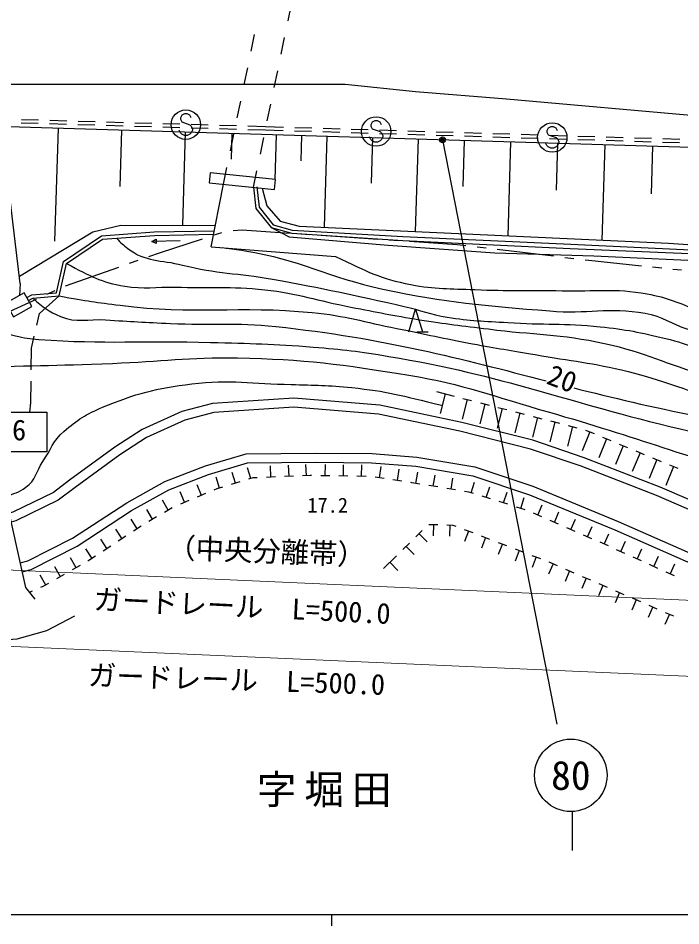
# Model space of a CAD drawing. Units: millimetres, scale not verified. Extents: x 40000 to 680000, y 20000 to 380000.
# Drawn here: x 340356 to 398848, y 204000 to 284137 of the extents above; entities that cross this region are included whole.
import ezdxf
from ezdxf.enums import TextEntityAlignment as Align

# ---------------------------------------------------------------- set-up
doc = ezdxf.new("R2010")
doc.units = ezdxf.units.MM
doc.header["$LTSCALE"] = 1000
doc.header["$PDMODE"] = 32
doc.header["$PDSIZE"] = 500
for name, color, linetype, lineweight in [('M-BGD', 7, 'Continuous', 25), ('M-BMK-ROW', 30, 'Continuous', 25), ('M-STR-HTXT', 7, 'Continuous', 13), ('M-STR-STR1', 1, 'Continuous', 25), ('M-STR-STRC', 7, 'Continuous', 25), ('M-TTL-BAND', 7, 'Continuous', 25)]:
    doc.layers.add(name, color=color, linetype=linetype, lineweight=lineweight)
doc.layers.add('M-BMK-HTXT', color=7, linetype='Continuous')
doc.styles.add('ＭＳ ゴシック', font='')
doc.styles.get('ＭＳ ゴシック').set_extended_font_data('MS Gothic')

msp = doc.modelspace()

# ---------------------------------------------------------------- linework, layer by layer
at = {"layer": 'M-BGD'}
for p, q in [((275591, 276494), (432164, 271760)), ((340635, 274899), (342134, 274856)), ((340645, 275199), (342145, 275156)), ((343144, 275127), (344644, 275083)), ((345643, 275054), (347143, 275011)), ((348142, 274982), (349642, 274938)), ((350641, 274909), (352141, 274866)), ((340543, 260724), (338878, 274580)), ((343134, 274827), (344633, 274783)), ((343876, 274429), (343574, 264434)), ((345633, 274754), (347132, 274711)), ((348132, 274682), (349631, 274638)), ((349489, 274260), (349338, 269262)), ((350630, 274609), (352130, 274566)), ((353129, 274537), (354629, 274493)), ((353140, 274837), (354640, 274793)), ((355103, 274090), (354854, 265847)), ((355628, 274464), (357128, 274421)), ((355639, 274764), (357138, 274721)), ((358127, 274392), (359627, 274348)), ((358138, 274692), (359637, 274648)), ((360626, 274319), (362182, 274274)), ((360637, 274619), (362191, 274574)), ((362182, 274274), (363757, 274226)), ((362191, 274574), (363765, 274526)), ((364757, 274195), (366256, 274149)), ((364764, 274495), (366264, 274449)), ((367255, 274118), (368755, 274072)), ((367263, 274418), (368763, 274372)), ((369762, 274342), (371261, 274296)), ((372261, 274265), (373760, 274219)), ((374760, 274188), (376259, 274142)), ((377259, 274112), (378758, 274066)), ((359225, 273965), (359156, 271701)), ((363143, 273847), (363024, 269902)), ((365377, 273779), (365309, 271546)), ((367610, 273712), (367367, 265670)), ((369754, 274042), (371254, 273996)), ((371631, 273590), (371509, 269569)), ((372253, 273965), (373752, 273919)), ((374752, 273888), (376251, 273842)), ((375652, 273469), (375405, 265298)), ((377251, 273812), (378750, 273766)), ((379737, 273345), (379614, 269260)), ((379750, 273735), (381249, 273689)), ((379757, 274035), (381257, 273989)), ((382248, 273658), (383748, 273612)), ((382256, 273958), (383755, 273912)), ((384747, 273582), (386247, 273536)), ((384755, 273882), (386254, 273836)), ((387246, 273505), (388745, 273459)), ((387254, 273805), (388753, 273759)), ((389745, 273428), (391244, 273382)), ((389753, 273728), (391252, 273682)), ((392244, 273352), (393743, 273306)), ((392251, 273652), (393751, 273606)), ((394743, 273275), (396242, 273229)), ((394750, 273575), (396250, 273529)), ((397249, 273498), (398748, 273452)), ((383823, 273222), (383572, 264920)), ((387974, 273096), (387848, 268945)), ((392125, 272971), (391870, 264536)), ((396342, 272843), (396215, 268626)), ((397241, 273198), (398741, 273152)), ((357398, 263952), (358479, 269474)), ((352168, 264433), (352540, 264626)), ((354667, 264468), (352168, 264433)), ((352540, 264626), (352545, 264251)), ((352545, 264251), (352168, 264433)), ((357398, 263952), (368355, 263102)), ((340543, 260724), (340487, 259665)), ((342239, 258076), (343973, 259613)), ((341996, 257030), (342239, 258076)), ((374833, 256441), (375433, 258441)), ((375433, 258441), (376033, 256441)), ((375533, 256441), (376533, 256441)), ((341526, 255011), (341769, 256056)), ((341511, 253092), (341526, 255011)), ((341488, 250173), (341503, 252092)), ((377278, 251162), (378828, 250764)), ((378053, 250963), (377606, 249219)), ((341379, 249352), (341488, 250173)), ((379991, 250466), (379543, 248722)), ((379603, 250565), (380378, 250367)), ((381540, 250069), (381093, 248325)), ((381153, 250168), (381928, 249969)), ((383090, 249671), (382643, 247927)), ((382703, 249770), (383478, 249572)), ((384640, 249274), (384193, 247530)), ((384253, 249373), (385028, 249174)), ((386190, 248876), (385743, 247133)), ((385803, 248975), (386577, 248777)), ((387740, 248479), (387293, 246735)), ((387352, 248578), (388127, 248379)), ((389290, 248081), (388843, 246338)), ((388902, 248180), (389677, 247982)), ((390444, 247759), (391183, 247453)), ((390814, 247606), (390126, 245942)), ((392292, 246995), (391605, 245331)), ((391923, 247148), (392662, 246842)), ((393771, 246384), (393084, 244721)), ((393402, 246537), (394141, 246232)), ((395250, 245773), (394563, 244110)), ((394880, 245926), (395620, 245621)), ((396359, 245315), (397099, 245010)), ((360878, 243489), (360584, 244445)), ((362665, 243613), (362625, 244612)), ((364264, 243678), (364223, 244677)), ((365801, 243740), (365760, 244740)), ((367462, 243736), (367476, 244735)), ((369062, 243713), (369076, 244713)), ((370662, 243690), (370676, 244690)), ((372252, 243553), (372401, 244542)), ((396729, 245163), (396042, 243499)), ((398208, 244552), (397520, 242888)), ((397838, 244704), (398577, 244399)), ((359537, 243078), (359244, 244034)), ((363065, 243629), (362266, 243597)), ((364664, 243694), (363864, 243662)), ((366139, 243754), (365463, 243727)), ((366262, 243752), (366139, 243754)), ((367862, 243730), (367062, 243741)), ((369462, 243707), (368662, 243719)), ((371062, 243685), (370262, 243696)), ((373835, 243315), (373983, 244304)), ((375463, 243065), (375626, 244052)), ((376995, 242812), (377158, 243798)), ((356526, 242006), (356142, 242930)), ((358138, 242649), (357845, 243605)), ((359919, 243195), (359155, 242960)), ((361071, 243548), (360684, 243429)), ((361466, 243564), (361071, 243548)), ((372648, 243494), (371857, 243613)), ((374230, 243256), (373439, 243375)), ((375114, 243123), (375021, 243137)), ((375811, 243008), (375114, 243123)), ((377389, 242746), (376600, 242877)), ((378573, 242551), (378736, 243537)), ((380341, 242230), (380639, 243184)), ((355048, 241392), (354664, 242316)), ((356895, 242160), (356156, 241853)), ((357886, 242571), (357634, 242467)), ((358390, 242726), (357886, 242571)), ((378968, 242485), (378179, 242616)), ((380149, 242290), (379757, 242355)), ((380533, 242170), (380149, 242290)), ((381679, 241812), (381977, 242766)), ((383206, 241335), (383504, 242289)), ((353607, 240705), (353106, 241570)), ((355418, 241546), (354679, 241239)), ((382061, 241693), (381297, 241931)), ((383588, 241215), (382824, 241454)), ((384733, 240857), (385031, 241812)), ((352223, 239902), (351721, 240767)), ((353953, 240905), (353261, 240504)), ((385115, 240738), (384351, 240977)), ((386583, 240102), (385849, 240422)), ((386216, 240262), (386616, 241178)), ((387682, 239622), (388082, 240538)), ((350865, 239057), (350316, 239893)), ((352569, 240103), (351877, 239701)), ((388049, 239462), (387316, 239782)), ((389149, 238982), (389549, 239898)), ((349528, 238179), (348979, 239015)), ((351200, 239276), (350531, 238837)), ((375457, 238338), (376028, 238898)), ((376603, 239447), (377403, 239423)), ((377003, 239435), (376974, 238435)), ((378203, 239400), (378723, 239385)), ((378463, 239393), (378434, 238393)), ((378723, 239385), (378984, 239285)), ((379731, 238999), (380478, 238713)), ((380105, 238856), (379747, 237922)), ((389515, 238822), (388782, 239142)), ((390615, 238342), (391015, 239258)), ((348190, 237301), (347641, 238137)), ((349862, 238398), (349193, 237959)), ((375742, 238618), (376443, 237904)), ((381225, 238427), (381973, 238141)), ((381599, 238284), (381241, 237350)), ((390982, 238181), (390249, 238502)), ((392082, 237701), (392482, 238618)), ((346885, 236444), (346337, 237280)), ((348524, 237520), (347856, 237081)), ((374315, 237217), (374886, 237777)), ((374600, 237497), (375301, 236783)), ((382720, 237855), (383467, 237569)), ((383093, 237712), (382736, 236778)), ((384214, 237283), (384961, 236997)), ((392448, 237541), (391715, 237861)), ((393906, 236881), (393177, 237211)), ((393541, 237046), (393954, 237957)), ((394998, 236385), (395411, 237296)), ((345472, 235615), (344978, 236484)), ((347187, 236642), (346584, 236246)), ((372602, 235536), (373744, 236657)), ((384587, 237140), (384230, 236206)), ((385708, 236711), (386455, 236425)), ((386082, 236568), (385724, 235634)), ((395363, 236220), (394634, 236550)), ((396455, 235724), (396869, 236635)), ((344081, 234825), (343587, 235694)), ((345820, 235812), (345124, 235417)), ((346584, 236246), (346515, 236207)), ((373173, 236096), (373873, 235383)), ((387564, 235967), (387167, 235049)), ((387197, 236126), (387931, 235808)), ((396820, 235559), (396091, 235889)), ((397913, 235063), (398326, 235974)), ((342786, 234090), (342292, 234959)), ((344428, 235022), (343733, 234627)), ((389033, 235332), (388635, 234414)), ((388665, 235491), (389400, 235173)), ((390134, 234855), (390868, 234537)), ((398277, 234898), (397548, 235228)), ((343037, 234232), (342535, 233947)), ((390501, 234696), (390104, 233779)), ((391969, 234061), (391572, 233143)), ((391602, 234220), (392336, 233902)), ((341600, 233533), (341355, 233424)), ((342535, 233947), (342332, 233857)), ((393438, 233425), (393041, 232508)), ((393071, 233584), (393805, 233267)), ((394906, 232790), (394509, 231872)), ((394539, 232949), (395273, 232631)), ((396375, 232155), (395977, 231237)), ((396008, 232313), (396742, 231996)), ((397476, 231678), (398210, 231360)), ((397843, 231519), (397446, 230601))]:
    msp.add_line(p, q, dxfattribs=at)
for points in [[(463834, 273713), (446874, 273737), (428357, 273745), (415907, 274565), (400733, 275467), (383460, 276997), (375437, 277646), (369209, 278271), (358298, 278294), (326646, 278289), (306549, 278140), (283214, 278182), (259661, 278383), (254658, 278348)], [(361891, 269122), (362312, 267555), (363476, 266228), (365172, 265771), (397751, 264264), (402061, 263970), (419225, 264969), (432164, 271760)], [(361127, 269201), (361334, 267333), (362679, 265657), (364515, 265142), (374295, 264511), (389068, 263789), (399599, 263364), (407730, 263298), (419031, 263860), (432635, 270914), (436804, 270910), (451098, 268934)], [(361425, 269234), (361622, 267453), (362868, 265902), (364550, 265415), (374303, 264873), (389135, 264178), (399709, 263690), (407710, 263597), (418951, 264156), (432562, 271214), (436825, 271210), (451139, 269231)], [(340468, 261348), (346954, 265267), (349430, 265875), (357766, 265831)], [(341125, 259464), (341574, 259722), (343730, 259895), (344368, 262646), (347704, 264919), (352368, 265258), (357674, 265362)], [(362679, 265657), (364280, 264818), (373021, 264091), (382444, 263418), (391153, 263142), (402668, 262631)], [(341270, 259201), (341665, 259428), (343973, 259613), (344634, 262464), (347806, 264625), (352382, 264958), (357615, 265060)], [(459455, 232461), (440284, 233415), (426367, 234817), (416541, 235943), (413624, 236506), (411325, 237323), (405340, 239336), (402294, 240449), (397013, 242728), (390316, 245321), (385792, 246866), (379515, 248443), (372271, 249962), (364699, 250598), (357505, 250104), (354798, 249407), (351309, 247810), (348881, 246253), (344894, 243346), (343475, 242255), (339872, 240518), (339567, 240436)], [(459415, 231662), (440224, 232617), (426281, 234022), (416420, 235152), (413413, 235732), (411063, 236567), (405075, 238581), (401998, 239705), (396710, 241987), (390043, 244569), (385565, 246098), (379335, 247664), (372155, 249169), (364693, 249795), (357633, 249311), (355066, 248650), (351693, 247106), (349333, 245592), (345374, 242706), (343897, 241571), (340151, 239764), (339740, 239654)], [(340541, 236038), (341219, 236218), (345161, 238215), (349954, 241353), (353303, 243228), (356893, 244611), (360469, 245670), (366612, 245734), (371592, 245692), (375544, 245378), (380668, 244514), (385771, 242816), (393326, 239693), (403282, 235317), (409342, 232534), (416790, 230921), (424976, 229795), (435814, 228640), (441454, 228157), (446962, 227860), (455878, 227650), (459693, 227727)], [(340714, 235256), (341505, 235466), (345562, 237521), (350369, 240668), (353643, 242502), (357151, 243853), (360589, 244871), (366613, 244934), (371557, 244892), (375446, 244583), (380474, 243735), (385492, 242066), (393013, 238957), (402954, 234588), (409087, 231771), (416651, 230133), (424879, 229001), (435737, 227843), (441398, 227359), (446931, 227061), (455877, 226850), (459710, 226928)], [(341862, 232854), (341023, 233860), (339109, 242503), (339570, 243759)], [(327170, 228587), (328399, 229315), (330736, 229116), (335623, 229008), (340261, 229352), (342881, 230086), (345352, 231376)]]:
    msp.add_lwpolyline(points, dxfattribs=at)
for points in [[(357222, 269604), (362970, 269011), (363061, 269898), (357313, 270491)], [(339933, 257777), (341560, 258677), (340890, 259888), (339263, 258988)]]:
    msp.add_lwpolyline(points, close=True, dxfattribs=at)
for points, knots in [([(349034, 264715), (349410, 264264), (349624, 264123), (350045, 263796), (351592, 262592), (352949, 262824), (354848, 262338), (357899, 261557), (359714, 261647), (362815, 261092), (367371, 260277), (369903, 259706), (374419, 258692), (375910, 258356), (376704, 257976), (378214, 257735), (380287, 257404), (381473, 257400), (383569, 257260), (386750, 257049), (388551, 257226), (391722, 256896), (394007, 256657), (395278, 256395), (397511, 255856), (399687, 255330), (400810, 254693), (402978, 254135), (407157, 253061), (409511, 252443), (413783, 251841), (416798, 251417), (418508, 251349), (421541, 251075), (423334, 250912), (424776, 250810), (426181, 250708)], [0, 0, 0, 0, 1, 1, 1, 2, 2, 2, 3, 3, 3, 4, 4, 4, 5, 5, 5, 6, 6, 6, 7, 7, 7, 8, 8, 8, 9, 9, 9, 10, 10, 10, 11, 11, 11, 12, 12, 12, 12]), ([(358381, 263876), (359311, 263784), (359588, 263718), (360358, 263597), (365235, 262831), (367709, 261250), (372536, 260218), (378220, 259004), (381497, 258771), (387288, 258283), (390561, 258008), (392461, 258662), (395693, 258084), (397244, 257807), (397971, 257154), (399475, 256685), (403723, 255360), (406110, 254576), (410480, 253736), (415709, 252730), (418795, 253727), (424109, 253378), (424821, 253332), (425511, 253282), (426181, 253229)], [0, 0, 0, 0, 1, 1, 1, 2, 2, 2, 3, 3, 3, 4, 4, 4, 5, 5, 5, 6, 6, 6, 7, 7, 7, 8, 8, 8, 8]), ([(368355, 263102), (371235, 261727), (372291, 261146), (375018, 260615), (377189, 260193), (378454, 260268), (380664, 260172), (383672, 260042), (385362, 260145), (388372, 260068), (391301, 259994), (392987, 260325), (395868, 259795), (397690, 259459), (398656, 259010), (400376, 258324), (401930, 257704), (402711, 257139), (404283, 256566), (405563, 256099), (406285, 255804), (407629, 255580), (409556, 255259), (410674, 255443), (412628, 255412), (415406, 255367), (416962, 255394), (419741, 255411), (421324, 255420), (422212, 255503), (423794, 255447), (429197, 255256), (432180, 254541), (437550, 253911), (441211, 253481), (443255, 253182), (446915, 252744), (449247, 252465), (450555, 252326), (452891, 252081), (454193, 251944), (454918, 251783), (456227, 251750), (458263, 251700), (459065, 251924), (461403, 252369)], [0, 0, 0, 0, 1, 1, 1, 2, 2, 2, 3, 3, 3, 4, 4, 4, 5, 5, 5, 6, 6, 6, 7, 7, 7, 8, 8, 8, 9, 9, 9, 10, 10, 10, 11, 11, 11, 12, 12, 12, 13, 13, 13, 14, 14, 14, 15, 15, 15, 15]), ([(344634, 262464), (346778, 261344), (347641, 260823), (349760, 260471), (351477, 260185), (352475, 260429), (354216, 260388), (357301, 260315), (359045, 260484), (362114, 260155), (365126, 259832), (366744, 259204), (369718, 258631), (372079, 258175), (373396, 257893), (375770, 257511), (378146, 257128), (379490, 257002), (381877, 256694), (385876, 256178), (388180, 256271), (392121, 255416), (395705, 254640), (397545, 253584), (401079, 252603), (403268, 251996), (404493, 251635), (406720, 251180), (412331, 250034), (415496, 249465), (421173, 248706), (426159, 248039), (428968, 247789), (433980, 247354), (437921, 247012), (440131, 246799), (444086, 246693), (447807, 246594), (449077, 246627), (453616, 246770)], [0, 0, 0, 0, 1, 1, 1, 2, 2, 2, 3, 3, 3, 4, 4, 4, 5, 5, 5, 6, 6, 6, 7, 7, 7, 8, 8, 8, 9, 9, 9, 10, 10, 10, 11, 11, 11, 12, 12, 12, 13, 13, 13, 13]), ([(341665, 259428), (342566, 258590), (343037, 258240), (344090, 257802), (345527, 257202), (346512, 257609), (348065, 257504), (350302, 257353), (351556, 257288), (353795, 257181), (357425, 257008), (359482, 257303), (363095, 256915), (372733, 255879), (379434, 254059), (386969, 252116)], [0, 0, 0, 0, 1, 1, 1, 2, 2, 2, 3, 3, 3, 4, 4, 4, 5, 5, 5, 5]), ([(343973, 259613), (346495, 259135), (347251, 259066), (349364, 258791), (355936, 257937), (359722, 258790), (366318, 258148), (369272, 257860), (370875, 257318), (373787, 256742), (376398, 256226), (377848, 255873), (380465, 255384), (382615, 254983), (383829, 254814), (385983, 254432), (389190, 253864), (391028, 253730), (394186, 252934), (397297, 252151), (398957, 251423), (402017, 250459), (403591, 249962), (404434, 249534), (406049, 249190), (407761, 248827), (408769, 248940), (410504, 248708), (414558, 248164), (416830, 247819), (420835, 246986), (423280, 246477), (424582, 245915), (427004, 245308), (429451, 244695), (430801, 244243), (433287, 243815), (434980, 243523), (435939, 243364), (437655, 243306), (439777, 243235), (440978, 243269), (443087, 243513), (445486, 243791), (446815, 244086), (449167, 244631), (450559, 244953), (451030, 245065), (452714, 245532)], [0, 0, 0, 0, 1, 1, 1, 2, 2, 2, 3, 3, 3, 4, 4, 4, 5, 5, 5, 6, 6, 6, 7, 7, 7, 8, 8, 8, 9, 9, 9, 10, 10, 10, 11, 11, 11, 12, 12, 12, 13, 13, 13, 14, 14, 14, 15, 15, 15, 16, 16, 16, 16]), ([(337608, 257096), (338713, 256555), (339092, 256343), (340117, 256087), (340913, 255889), (341374, 255824), (342192, 255767), (348095, 255353), (351425, 255678), (357340, 255512), (360879, 255412), (362866, 255383), (366395, 255102), (369011, 254894), (370474, 254709), (373062, 254277), (383279, 252573), (388715, 250252), (398795, 247866), (402781, 246922), (404999, 246315), (409022, 245537), (411849, 244990), (413513, 245128), (416315, 244464), (419646, 243674), (421331, 242603), (424637, 241716), (429377, 240445), (432013, 239437), (436900, 238978), (438974, 238784), (440154, 238948), (442233, 239082), (444011, 239196), (445018, 239302), (446746, 239733), (448099, 240070), (448600, 240238), (450143, 240830)], [0, 0, 0, 0, 1, 1, 1, 2, 2, 2, 3, 3, 3, 4, 4, 4, 5, 5, 5, 6, 6, 6, 7, 7, 7, 8, 8, 8, 9, 9, 9, 10, 10, 10, 11, 11, 11, 12, 12, 12, 13, 13, 13, 13]), ([(335002, 253316), (341637, 253442), (343346, 253466), (348691, 253660), (353000, 253816), (355409, 254229), (359720, 254145), (365650, 254030), (368972, 253566), (374826, 252616), (379730, 251820), (382344, 250728), (387123, 249372), (395091, 247110), (399412, 245365), (407379, 243101), (413921, 241243), (417504, 239779), (424208, 238636), (431019, 237475), (434869, 236867), (441770, 236508), (443898, 236397), (445093, 236631), (447221, 236746), (447629, 236768), (447971, 236781), (448295, 236795)], [0, 0, 0, 0, 1, 1, 1, 2, 2, 2, 3, 3, 3, 4, 4, 4, 5, 5, 5, 6, 6, 6, 7, 7, 7, 8, 8, 8, 9, 9, 9, 9]), ([(339229, 241959), (340020, 242137), (340410, 242277), (341033, 242720), (341897, 243335), (341936, 244106), (342534, 244982), (343249, 246031), (343430, 246819), (344390, 247650), (345580, 248680), (346352, 249184), (347806, 249786), (350742, 251003), (352524, 251461), (355679, 251840), (359083, 252249), (361028, 251879), (364455, 251793), (366551, 251740), (367729, 251729), (369814, 251517), (372951, 251197), (374077, 250852), (377735, 249955)], [0, 0, 0, 0, 1, 1, 1, 2, 2, 2, 3, 3, 3, 4, 4, 4, 5, 5, 5, 6, 6, 6, 7, 7, 7, 8, 8, 8, 8]), ([(389407, 251492), (392735, 250650), (396291, 249798), (400372, 248989), (403838, 248302), (405776, 247893), (409259, 247296), (413020, 246652), (415131, 246316), (418897, 245706), (420124, 245507), (420857, 245587), (422040, 245204), (423423, 244757), (423952, 243965), (425281, 243378), (427197, 242531), (428378, 242324), (430405, 241798), (432722, 241198), (434029, 240858), (436401, 240539), (438127, 240306), (439109, 240220), (440850, 240261), (442422, 240298), (443300, 240492), (444833, 240841), (446042, 241117), (446695, 241385), (447833, 241877), (448584, 242201), (448966, 242466), (449680, 242866), (450437, 243291), (450680, 243440), (451593, 243996)], [0, 0, 0, 0, 1, 1, 1, 2, 2, 2, 3, 3, 3, 4, 4, 4, 5, 5, 5, 6, 6, 6, 7, 7, 7, 8, 8, 8, 9, 9, 9, 10, 10, 10, 11, 11, 11, 12, 12, 12, 12])]:
    msp.add_open_spline(points, degree=3, knots=knots, dxfattribs=at)
at = {"layer": 'M-BMK-ROW'}
for p, q in [((359320, 265394), (360140, 265448)), ((360140, 265448), (364308, 265165)), ((352921, 263454), (356631, 264665)), ((357582, 264975), (358342, 265223)), ((365306, 265097), (366104, 265042)), ((367102, 264974), (372090, 264635)), ((373088, 264567), (373886, 264513)), ((374884, 264445), (379106, 264158)), ((379106, 264158), (379869, 264066)), ((380861, 263947), (381656, 263852)), ((382649, 263733), (387613, 263139)), ((351886, 263090), (352921, 263454)), ((388606, 263020), (389400, 262925)), ((344527, 260504), (349244, 262162)), ((350187, 262493), (350942, 262759)), ((390393, 262806), (390729, 262766)), ((390729, 262766), (395365, 262278)), ((396360, 262174), (397156, 262090)), ((398150, 261986), (398895, 261907)), ((342889, 259757), (343617, 260090)), ((339331, 258127), (341980, 259341))]:
    msp.add_line(p, q, dxfattribs=at)
at = {"layer": 'M-STR-HTXT'}
for p, q in [((566978, 225249), (69467, 247502)), ((506673, 221329), (69502, 240520))]:
    msp.add_line(p, q, dxfattribs=at)
at = {"layer": 'M-STR-STR1'}
for p, q in [((364181, 283887), (364486, 285356)), ((360922, 281223), (361228, 282691)), ((363570, 280950), (363875, 282418)), ((360312, 278286), (360617, 279754)), ((362959, 278013), (363265, 279481)), ((359701, 275348), (360006, 276817)), ((362348, 275076), (362654, 276544)), ((359090, 272411), (359395, 273880)), ((361737, 272138), (362043, 273607)), ((358479, 269474), (358784, 270943)), ((361127, 269201), (361432, 270670))]:
    msp.add_line(p, q, dxfattribs=at)
at = {"layer": 'M-STR-STRC'}
for p, q in [((355038, 275678), (354801, 275560)), ((355274, 275678), (355038, 275678)), ((355510, 275560), (355274, 275678)), ((354801, 275560), (354683, 275324)), ((354683, 275324), (354683, 275206)), ((354683, 275206), (354801, 274969)), ((354801, 274969), (355510, 274733)), ((355629, 275324), (355510, 275560)), ((371606, 274954), (371488, 274717)), ((371843, 275072), (371606, 274954)), ((372079, 275072), (371843, 275072)), ((372315, 274954), (372079, 275072)), ((372434, 274717), (372315, 274954)), ((354683, 274024), (354565, 274260)), ((355510, 274733), (355629, 274615)), ((355629, 274615), (355747, 274378)), ((355747, 274260), (355629, 274024)), ((355747, 274378), (355747, 274260)), ((371488, 274717), (371488, 274599)), ((371488, 274599), (371606, 274363)), ((371606, 274363), (372315, 274127)), ((372315, 274127), (372434, 274008)), ((387144, 274422), (387026, 274185)), ((387026, 274185), (387026, 274067)), ((387381, 274540), (387144, 274422)), ((387617, 274540), (387381, 274540)), ((387853, 274422), (387617, 274540)), ((387972, 274185), (387853, 274422)), ((354801, 273906), (354683, 274024)), ((355038, 273787), (354801, 273906)), ((355274, 273787), (355038, 273787)), ((355510, 273906), (355274, 273787)), ((355629, 274024), (355510, 273906)), ((371488, 273417), (371370, 273654)), ((371606, 273299), (371488, 273417)), ((371843, 273181), (371606, 273299)), ((372315, 273299), (372079, 273181)), ((372434, 273417), (372315, 273299)), ((372434, 274008), (372552, 273772)), ((372552, 273654), (372434, 273417)), ((372552, 273772), (372552, 273654)), ((377817, 273403), (387900, 221807)), ((387026, 274067), (387144, 273831)), ((387144, 273831), (387853, 273595)), ((387853, 273595), (387972, 273476)), ((387972, 273476), (388090, 273240)), ((372079, 273181), (371843, 273181)), ((387026, 272885), (386908, 273122)), ((387144, 272767), (387026, 272885)), ((387381, 272649), (387144, 272767)), ((387617, 272649), (387381, 272649)), ((387853, 272767), (387617, 272649)), ((387972, 272885), (387853, 272767)), ((388090, 273122), (387972, 272885)), ((388090, 273240), (388090, 273122)), ((334490, 249352), (342890, 249352)), ((342890, 249352), (342890, 245852)), ((342890, 245852), (334490, 245852)), ((389251, 214092), (389251, 210644)), ((389251, 214092), (389251, 210949))]:
    msp.add_line(p, q, dxfattribs=at)
for centre, radius in [((355156, 274733), 1300), ((371961, 274127), 1300), ((387499, 273595), 1300), ((377817, 273403), 150), ((377817, 273403), 120), ((377817, 273403), 90), ((377817, 273403), 60), ((377817, 273403), 30), ((389134, 217291), 3200)]:
    msp.add_circle(centre, radius, dxfattribs=at)
msp.add_point((377817, 273403), dxfattribs=at)
at = {"layer": 'M-TTL-BAND'}
for p, q in [((40000, 205000), (579000, 205000)), ((368000, 205000), (368000, 204000))]:
    msp.add_line(p, q, dxfattribs=at)

# ---------------------------------------------------------------- texts
at = {"layer": 'M-BGD', "style": 'ＭＳ ゴシック'}
msp.add_text('20', height=1833, rotation=339.125, dxfattribs=at).set_placement((386690, 251385), align=Align.BOTTOM_LEFT)
msp.add_text('17.2', height=1320, dxfattribs=at).set_placement((365881, 240084), align=Align.BOTTOM_LEFT)
at = {"layer": 'M-BMK-HTXT', "insert": (367713, 214474), "char_height": 2566, "attachment_point": 8, "style": 'ＭＳ ゴシック'}
msp.add_mtext('\\T1.2;字堀田', dxfattribs=at)
at = {"layer": 'M-STR-HTXT', "style": 'ＭＳ ゴシック'}
msp.add_text('（中央分離帯）', height=1833, rotation=357.797, dxfattribs=at).set_placement((353478, 235957), align=Align.BOTTOM_LEFT)
for rotation, p in [(357.168, (360057, 230742)), (358.132, (359583, 224261))]:
    msp.add_text('ガードレール\u3000L=500.0', height=1833, rotation=rotation, dxfattribs=at).set_placement(p, align=Align.BOTTOM_CENTER)
at = {"layer": 'M-STR-STRC', "style": 'ＭＳ ゴシック'}
msp.add_text('20.6', height=1833, dxfattribs=at).set_placement((336077, 246315), align=Align.BOTTOM_LEFT)
msp.add_text('80', height=2566, dxfattribs=at).set_placement((389140, 217291), align=Align.MIDDLE_CENTER)

doc.saveas('drawing.dxf')
